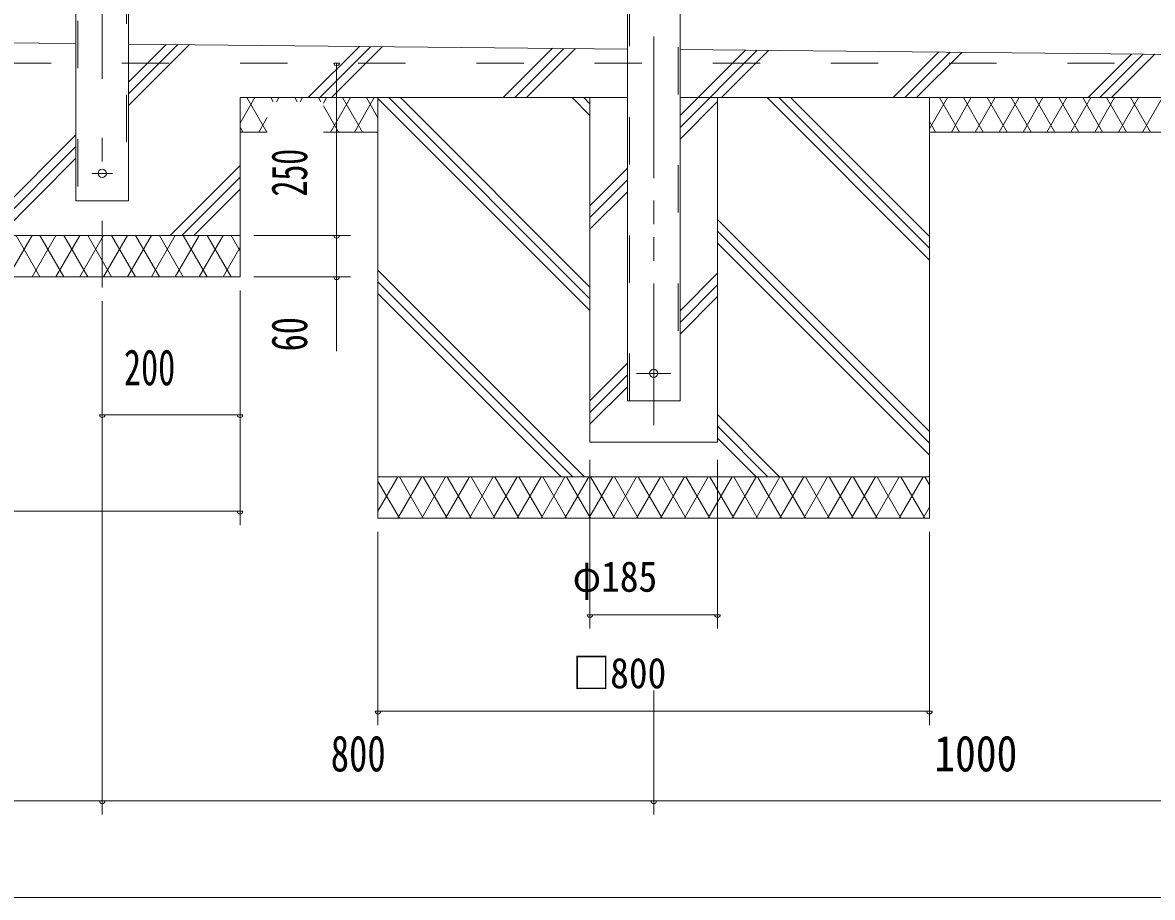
# Model space of a CAD drawing. Units: millimetres, scale not verified. Extents: x -37128 to 37128, y -29862 to 29862.
# Drawn here: x 27249 to 32985, y 11760 to 16201 of the extents above; entities that cross this region are included whole.
import ezdxf
from ezdxf.enums import TextEntityAlignment as Align

# ---------------------------------------------------------------- set-up
doc = ezdxf.new("R2010")
doc.units = ezdxf.units.MM
doc.header["$LTSCALE"] = 60
for name, pattern in [('USER2', [10, 4, -6]), ('USER3', [24, 12, -5, 2, -5]), ('USER4', [3, 0.5, -2.5])]:
    doc.linetypes.add(name, pattern=pattern)
for name, color, linetype, lineweight in [('0-6_2-0BOLD', 7, 'Continuous', 18), ('0-7_2-1HIDDEN', 3, 'USER2', 18), ('0-8_2-2CENTER', 3, 'USER3', 18), ('0-A_2-5DIM', 3, 'Continuous', 18), ('0-B_2-6HATCH', 2, 'Continuous', 18), ('0-D_F-E_J_ADD', 3, 'USER4', 18)]:
    doc.layers.add(name, color=color, linetype=linetype, lineweight=lineweight)
doc.styles.add('ＭＳ ゴシック', font='')
doc.styles.get('ＭＳ ゴシック').set_extended_font_data('MS Gothic')

msp = doc.modelspace()

# ---------------------------------------------------------------- linework, layer by layer
at = {"layer": '0-6_2-0BOLD'}
for p, q in [((27519.42, 22206.81), (27519.42, 15295.22)), ((30319.44, 14280.22), (30319.44, 21245.22)), ((30586.48, 20866.69), (30586.48, 14280.22)), ((27786.47, 17034.72), (27786.47, 15295.22)), ((30319.44, 16066.55), (27786.47, 16091.88)), ((30319.44, 15820.22), (28352.96, 15820.22)), ((29052.94, 14210.22), (29052.94, 15820.22)), ((33952.95, 15820.22), (30586.48, 15820.22)), ((28352.96, 15645.22), (28491.17, 15645.22)), ((29052.94, 15645.22), (28775.68, 15645.22)), ((33952.95, 15645.22), (31852.94, 15645.22)), ((27519.44, 15295.22), (27786.49, 15295.22)), ((26952.96, 15120.22), (28352.96, 15120.22)), ((30586.47, 14280.22), (30319.41, 14280.22)), ((31852.94, 13895.22), (29052.94, 13895.22))]:
    msp.add_line(p, q, dxfattribs=at)
for points in [[(27519.42, 16094.55), (26952.95, 16100.22), (26386.48, 16094.55)], [(30586.49, 16063.88), (33952.94, 16030.22), (33952.94, 15645.22)], [(28352.96, 15820.22), (28352.96, 14910.22), (26952.96, 14910.22)], [(31852.94, 15820.22), (31852.94, 13685.22), (29052.94, 13685.22), (29052.94, 15820.22)], [(30129.19, 15820.22), (30129.19, 14070.22), (30776.69, 14070.22), (30776.69, 15820.22)]]:
    msp.add_lwpolyline(points, dxfattribs=at)
for centre in [(27652.96, 15435.22), (30452.94, 14420.22)]:
    msp.add_circle(centre, 21, dxfattribs=at)
at = {"layer": '0-7_2-1HIDDEN'}
for p, q in [((27529.22, 22209.53), (27529.22, 15295.22)), ((30329.24, 14280.22), (30329.24, 21245.22)), ((30576.69, 20876.49), (30576.69, 14280.22)), ((27776.67, 17034.72), (27776.67, 15295.22)), ((19952.95, 15995.22), (33952.95, 15995.22))]:
    msp.add_line(p, q, dxfattribs=at)
at = {"layer": '0-7_2-1HIDDEN', "linetype": 'USER3'}
msp.add_line((30540.44, 14420.22), (30365.44, 14420.22), dxfattribs=at)
at = {"layer": '0-8_2-2CENTER'}
for p, q in [((30452.96, 23330.92), (30452.96, 14156.84)), ((27652.94, 22395.03), (27652.94, 14856.84)), ((30452.95, 14156.84), (30452.95, 15995.22)), ((27705.46, 15435.22), (27600.46, 15435.22))]:
    msp.add_line(p, q, dxfattribs=at)
at = {"layer": '0-A_2-5DIM'}
for p, q in [((28856.96, 15995.22), (28828.96, 15995.22)), ((28842.96, 15995.22), (28842.96, 15120.22)), ((28422.96, 15120.22), (28912.96, 15120.22)), ((28856.96, 15120.22), (28828.96, 15120.22)), ((28842.96, 15120.22), (28842.96, 14910.22)), ((28912.96, 14910.22), (28422.96, 14910.22)), ((28856.96, 14910.22), (28828.96, 14910.22)), ((28842.96, 14910.22), (28842.96, 14532.22)), ((28352.96, 14840.22), (28352.96, 13650.22)), ((27652.94, 12180.22), (27652.94, 14786.84)), ((27666.94, 14210.22), (27638.94, 14210.22)), ((27652.94, 14210.22), (28352.96, 14210.22)), ((28366.96, 14210.22), (28338.96, 14210.22)), ((30129.19, 13981.69), (30129.19, 13125.22)), ((30776.69, 13125.22), (30776.69, 13981.69)), ((25552.95, 13720.22), (28352.96, 13720.22)), ((28366.96, 13720.22), (28338.96, 13720.22)), ((29052.94, 13615.22), (29052.94, 12635.22)), ((31852.94, 12635.22), (31852.94, 13615.23)), ((30143.19, 13195.22), (30115.19, 13195.22)), ((30129.19, 13195.22), (30776.69, 13195.22)), ((30790.69, 13195.22), (30762.69, 13195.22)), ((30452.95, 12810.22), (30452.95, 12180.22)), ((29066.94, 12705.22), (29038.94, 12705.22)), ((29052.94, 12705.22), (31852.94, 12705.22)), ((31866.94, 12705.22), (31838.94, 12705.22)), ((26252.95, 12250.22), (27652.94, 12250.22)), ((27666.94, 12250.22), (27638.94, 12250.22)), ((27652.94, 12250.22), (30452.95, 12250.22)), ((30466.95, 12250.22), (30438.95, 12250.22)), ((30452.95, 12250.22), (33952.94, 12250.22)), ((19952.95, 11760.22), (33952.95, 11760.22))]:
    msp.add_line(p, q, dxfattribs=at)
for centre in [(28842.96, 15995.22), (28842.96, 15120.22), (28842.96, 14910.22), (27652.94, 14210.22), (28352.96, 14210.22), (28352.96, 13720.22), (30129.19, 13195.22), (30776.69, 13195.22), (29052.94, 12705.22), (31852.94, 12705.22), (27652.94, 12250.22), (30452.95, 12250.22)]:
    msp.add_arc(centre, 14, 180, 0, dxfattribs=at)
at = {"layer": '0-B_2-6HATCH'}
for p, q in [((27978.25, 16089.96), (27786.47, 15898.18)), ((27786.47, 15838.78), (28037.06, 16089.38)), ((28095.87, 16088.79), (27786.47, 15779.38)), ((28698.46, 15820.22), (28958.41, 16080.16)), ((29017.22, 16079.57), (28757.86, 15820.22)), ((28817.26, 15820.22), (29076.03, 16078.99)), ((29688.41, 15820.22), (29938.56, 16070.36)), ((29997.37, 16069.77), (29747.81, 15820.22)), ((29807.2, 15820.22), (30056.17, 16069.18)), ((30586.48, 15728.34), (30918.7, 16060.56)), ((30977.51, 16059.97), (30586.48, 15668.94)), ((30797.16, 15820.22), (31036.32, 16059.38)), ((31898.85, 16050.76), (31668.31, 15820.22)), ((31727.71, 15820.22), (31957.66, 16050.17)), ((31787.1, 15820.22), (32016.47, 16049.58)), ((32658.26, 15820.22), (32879, 16040.96)), ((32937.81, 16040.37), (32717.65, 15820.22)), ((32777.05, 15820.22), (32996.61, 16039.78)), ((28428.08, 15820.22), (28352.96, 15690.11)), ((28488.7, 15645.22), (28387.67, 15820.22)), ((28520.98, 15799.3), (28508.91, 15820.22)), ((28549.32, 15820.22), (28537.25, 15799.3)), ((28642.23, 15799.3), (28630.15, 15820.22)), ((28670.57, 15820.22), (28658.49, 15799.3)), ((28751.4, 15820.22), (28763.47, 15799.3)), ((28775.68, 15792.27), (28791.81, 15820.22)), ((28852.43, 15645.22), (28775.68, 15778.17)), ((28812.02, 15645.22), (28913.06, 15820.22)), ((28872.64, 15820.22), (28973.68, 15645.22)), ((28933.26, 15645.22), (29034.3, 15820.22)), ((28993.89, 15820.22), (29052.94, 15717.93)), ((29052.94, 15815.72), (30129.19, 14739.48)), ((29107.85, 15820.22), (30129.19, 14798.87)), ((29167.24, 15820.22), (30129.19, 14858.27)), ((30038.4, 15820.22), (30129.19, 15729.43)), ((30097.8, 15820.22), (30129.19, 15788.82)), ((30586.47, 15609.54), (30776.69, 15799.77)), ((31028.35, 15820.22), (31852.94, 14995.62)), ((31087.75, 15820.22), (31852.94, 15055.02)), ((31147.14, 15820.22), (31852.94, 15114.42)), ((31852.94, 15662.25), (31944.15, 15820.22)), ((31903.73, 15820.22), (32004.77, 15645.22)), ((31964.35, 15645.22), (32065.39, 15820.22)), ((32024.98, 15820.22), (32126.01, 15645.22)), ((32085.6, 15645.22), (32186.63, 15820.22)), ((32146.22, 15820.22), (32247.25, 15645.22)), ((32206.84, 15645.22), (32307.88, 15820.22)), ((32267.46, 15820.22), (32368.5, 15645.22)), ((32328.08, 15645.22), (32429.12, 15820.22)), ((32388.71, 15820.22), (32489.74, 15645.22)), ((32449.33, 15645.22), (32550.36, 15820.22)), ((32509.95, 15820.22), (32610.99, 15645.22)), ((32570.57, 15645.22), (32671.61, 15820.22)), ((32732.23, 15645.22), (32631.19, 15820.22)), ((32792.85, 15820.22), (32691.82, 15645.22)), ((32752.44, 15820.22), (32853.48, 15645.22)), ((32813.06, 15645.22), (32914.09, 15820.22)), ((32873.68, 15820.22), (32974.72, 15645.22)), ((32934.3, 15645.22), (33035.34, 15820.22)), ((28448.29, 15645.22), (28491.17, 15719.49)), ((28352.96, 15670.33), (28367.46, 15645.22)), ((31852.94, 15698.18), (31883.52, 15645.22)), ((27008.51, 15120.22), (27519.42, 15631.13)), ((27519.42, 15571.73), (27067.9, 15120.22)), ((27519.42, 15512.33), (27127.3, 15120.22)), ((27998.46, 15120.22), (28352.96, 15474.72)), ((30129.19, 15271.06), (30319.42, 15461.29)), ((28352.96, 15415.33), (28057.85, 15120.22)), ((30129.19, 15211.66), (30319.42, 15401.89)), ((28117.25, 15120.22), (28352.96, 15355.93)), ((30129.19, 15152.27), (30319.42, 15342.49)), ((30776.69, 15200.72), (31852.94, 14124.47)), ((27175.24, 14910.22), (27296.48, 15120.22)), ((27336.89, 14910.22), (27215.65, 15120.22)), ((27417.72, 15120.22), (27296.48, 14910.22)), ((27336.89, 15120.22), (27458.13, 14910.22)), ((27417.72, 14910.22), (27538.96, 15120.22)), ((27579.38, 14910.22), (27458.14, 15120.22)), ((27660.21, 15120.22), (27538.97, 14910.22)), ((27579.38, 15120.22), (27700.62, 14910.22)), ((27660.21, 14910.22), (27781.45, 15120.22)), ((27821.87, 14910.22), (27700.62, 15120.22)), ((27902.7, 15120.22), (27781.45, 14910.22)), ((27821.87, 15120.22), (27943.11, 14910.22)), ((27902.7, 14910.22), (28023.94, 15120.22)), ((28064.35, 14910.22), (27943.11, 15120.22)), ((28145.18, 15120.22), (28023.94, 14910.22)), ((28064.35, 15120.22), (28185.6, 14910.22)), ((28145.18, 14910.22), (28266.43, 15120.22)), ((28306.84, 14910.22), (28185.6, 15120.22)), ((28306.84, 15120.22), (28352.96, 15040.33)), ((30776.69, 15141.32), (31852.94, 14065.07)), ((28352.96, 15060.1), (28266.43, 14910.22)), ((30776.69, 15081.92), (31852.94, 14005.67)), ((29052.94, 14944.57), (30102.29, 13895.22)), ((30586.47, 14738.39), (30776.69, 14928.61)), ((29052.94, 14885.17), (30042.9, 13895.22)), ((30586.47, 14678.99), (30776.69, 14869.22)), ((29052.94, 14825.78), (29983.5, 13895.22)), ((30586.47, 14619.59), (30776.69, 14809.82)), ((30129.19, 14281.11), (30319.41, 14471.33)), ((30129.19, 14221.71), (30319.41, 14411.94)), ((30129.19, 14162.32), (30319.41, 14352.54)), ((30776.69, 14210.77), (31092.24, 13895.22)), ((30776.69, 14151.37), (31032.85, 13895.22)), ((30776.69, 14091.97), (30973.45, 13895.22)), ((29052.94, 13720.78), (29153.65, 13895.22)), ((29153.65, 13685.22), (29274.89, 13895.22)), ((29161.85, 13895.22), (29283.09, 13685.22)), ((29274.9, 13685.22), (29396.14, 13895.22)), ((29283.09, 13895.22), (29404.33, 13685.22)), ((29396.14, 13685.22), (29517.38, 13895.22)), ((29404.34, 13895.22), (29525.58, 13685.22)), ((29517.38, 13685.22), (29638.63, 13895.22)), ((29525.58, 13895.22), (29646.82, 13685.22)), ((29638.63, 13685.22), (29759.87, 13895.22)), ((29646.82, 13895.22), (29768.07, 13685.22)), ((29759.87, 13685.22), (29881.11, 13895.22)), ((29768.07, 13895.22), (29889.31, 13685.22)), ((29881.11, 13685.22), (30002.36, 13895.22)), ((29889.31, 13895.22), (30010.55, 13685.22)), ((30002.36, 13685.22), (30123.6, 13895.22)), ((30010.55, 13895.22), (30131.8, 13685.22)), ((30123.6, 13685.22), (30244.84, 13895.22)), ((30131.8, 13895.22), (30253.04, 13685.22)), ((30244.84, 13685.22), (30366.09, 13895.22)), ((30253.04, 13895.22), (30374.28, 13685.22)), ((30366.09, 13685.22), (30487.33, 13895.22)), ((30374.28, 13895.22), (30495.53, 13685.22)), ((30487.33, 13685.22), (30608.57, 13895.22)), ((30495.53, 13895.22), (30616.77, 13685.22)), ((30608.58, 13685.22), (30729.82, 13895.22)), ((30616.77, 13895.22), (30738.01, 13685.22)), ((30729.82, 13685.22), (30851.06, 13895.22)), ((30738.02, 13895.22), (30859.26, 13685.22)), ((30851.06, 13685.22), (30972.3, 13895.22)), ((30859.26, 13895.22), (30980.5, 13685.22)), ((30972.31, 13685.22), (31093.55, 13895.22)), ((30980.5, 13895.22), (31101.74, 13685.22)), ((31093.55, 13685.22), (31214.79, 13895.22)), ((31101.75, 13895.22), (31222.99, 13685.22)), ((31214.79, 13685.22), (31336.04, 13895.22)), ((31222.99, 13895.22), (31344.23, 13685.22)), ((31336.04, 13685.22), (31457.28, 13895.22)), ((31344.23, 13895.22), (31465.48, 13685.22)), ((31457.28, 13685.22), (31578.52, 13895.22)), ((31465.48, 13895.22), (31586.72, 13685.22)), ((31578.52, 13685.22), (31699.77, 13895.22)), ((31586.72, 13895.22), (31707.96, 13685.22)), ((31699.77, 13685.22), (31821.01, 13895.22)), ((31707.96, 13895.22), (31829.21, 13685.22)), ((31829.21, 13895.22), (31852.94, 13854.11)), ((29052.94, 13873.85), (29161.85, 13685.22)), ((31821.01, 13685.22), (31852.94, 13740.53)), ((29402.94, 13687.63), (29404.33, 13685.22))]:
    msp.add_line(p, q, dxfattribs=at)
at = {"layer": '0-D_F-E_J_ADD'}
msp.add_line((28842.96, 15820.22), (28842.96, 14910.22), dxfattribs=at)

# ---------------------------------------------------------------- texts
at = {"layer": '0-A_2-5DIM', "color": 7, "style": 'ＭＳ ゴシック'}
for s, width, p in [('250', 0.65, (28748.09, 15317.97)), ('60', 0.7, (28748.09, 14532.22))]:
    msp.add_text(s, height=182.3, rotation=90, dxfattribs=dict(at, width=width)).set_placement(p, align=Align.BOTTOM_LEFT)
for s, height, width, p in [('200', 182.3, 0.7, (27763.2, 14305.09)), ('φ185', 155, 0.9, (30041.69, 13265.22)), ('□800', 155, 0.9, (30041.7, 12775.22)), ('800', 182.3, 0.75, (28813.2, 12345.09)), ('1000', 182.3, 0.85, (31877.45, 12345.09))]:
    msp.add_text(s, height=height, dxfattribs=dict(at, width=width)).set_placement(p, align=Align.BOTTOM_LEFT)

doc.saveas('drawing.dxf')
